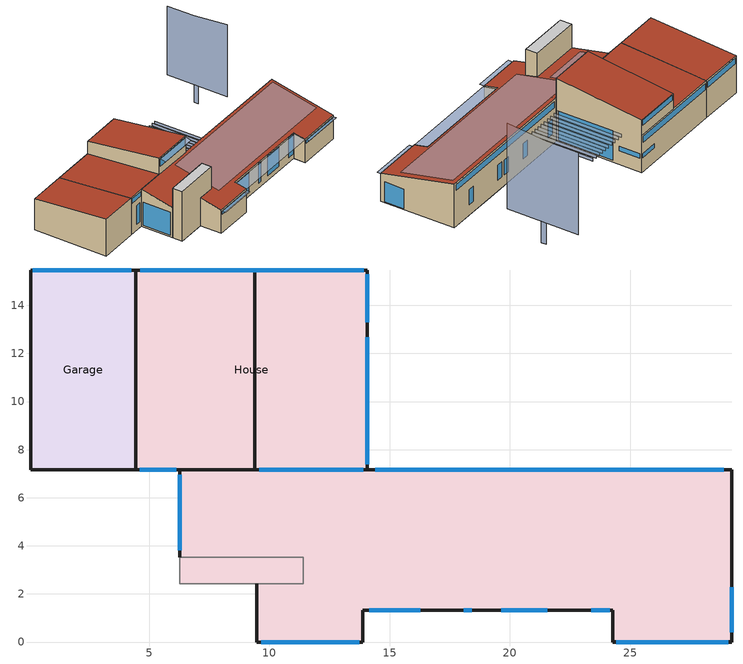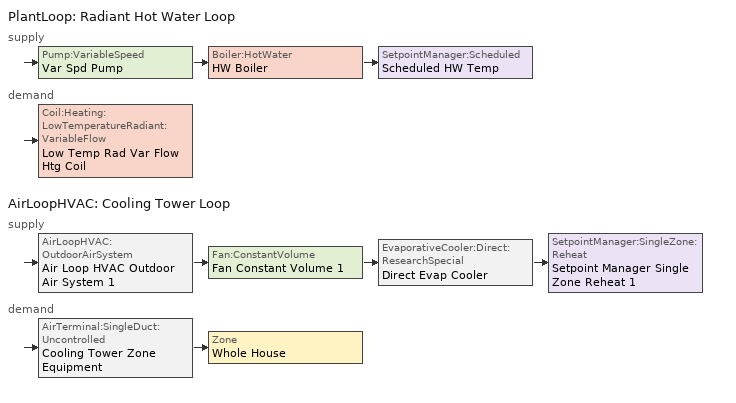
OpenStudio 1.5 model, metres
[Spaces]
House
 floor ground (Radiant Slab Construction): 14.07,15.47 14.07,7.16 4.45,7.16 4.45,15.47 z0; 29.24,7.16 29.24,0 24.28,0 24.28,7.16 z0; 13.88,7.16 13.88,0 9.47,0 9.47,2.42 11.4,2.42 11.4,3.53 6.28,3.53 6.28,7.16 z0; 24.28,7.16 24.28,1.31 13.88,1.31 13.88,7.16 z0
 floor adiabatic (Cooling Tower Construction): 11.4,3.53 11.4,2.42 6.28,2.42 6.28,3.53 z0
 wall outside: 24.28,0 29.24,0 / 9.47,0 13.88,0 z0:2.73; 29.24,7.16 14.07,7.16 6.28,7.16 / 4.45,7.16 6.28,7.16 z0:4.29; 14.07,15.47 4.45,15.47 z0:3.64; 14.07,15.47 9.4,15.47 z3.64:5.13; 24.28,1.31,3.01 24.28,1.31,0 24.28,0,0 24.28,0,2.73; 14.07,7.16,6.2 14.07,7.16,0 14.07,15.47,0 14.07,15.47,5.13; 13.88,1.31,3.01 13.88,0,2.73 13.88,0,0 13.88,1.31,0; 9.47,2.42,3.26 9.47,2.42,0 9.47,0,0 9.47,0,2.73; 29.24,7.16,4.29 29.24,0,2.73 29.24,0,0 29.24,7.16,0; 6.28,7.16,4.29 6.28,7.16,0 6.28,3.53,0 6.28,3.53,3.5; 4.45,7.16,4.29 4.45,15.47,3.64 4.45,15.47,0 4.45,7.16,0; 9.4,7.16,6.2 9.4,15.47,5.13 9.4,15.47,3.64 9.4,7.16,4.29
 wall outside (IECC 5B ExtWall): 9.4,7.16 14.07,7.16 z4.29:6.2
 wall outside (Trombe Wall Construction): 13.88,1.31 24.28,1.31 z0:3.01
 wall adiabatic (Cooling Tower Construction): 6.28,3.53 11.4,3.53 z0:3.5; 11.4,3.53 6.28,3.53 z3.5:5.79; 11.4,2.42 9.47,2.42 z0:3.26; 6.28,3.53 6.28,2.42 z0:5.79; 11.4,3.53,3.5 11.4,3.53,0 11.4,2.42,0 11.4,2.42,3.26; 11.4,2.42,5.79 11.4,2.42,3.26 11.4,3.53,3.5 11.4,3.53,5.79; 6.28,2.42,5.79 6.28,2.42,0 9.47,2.42,0 9.47,2.42,3.26 11.4,2.42,3.26 11.4,2.42,5.79
 window (IECC 5B Window High SHGC): 14.16,1.31 16.27,1.31 z0.59:2.83; 19.64,1.31 21.56,1.31 z0.59:2.9; 23.38,1.31 24.15,1.31 z0.6:2.9; 18.08,1.31 18.41,1.31 z0.59:2.88
 window: 9.66,0 13.74,0 z2.12:2.51; 24.42,0 29.09,0 z2.17:2.52; 29.24,0.4 29.24,2.27 z0.09:2.01; 28.89,7.16 14.4,7.16 z3.48:4.05; 27.01,7.16 26.41,7.16 / 21.79,7.16 21.19,7.16 / 15.29,7.16 14.69,7.16 / 22.74,7.16 22.14,7.16 / 18.95,7.16 18.35,7.16 z1.03:2.5; 14.07,7.4 14.07,12.67 z0.19:3.06; 9.59,7.16 13.9,7.16 z5.15:6.03; 5.41,7.16 5.99,7.16 z0.69:2.87; 6.28,6.96 6.28,3.81 z0.19:2.89; 4.62,7.16 6.12,7.16 z3.61:4.12; 13.88,15.47 9.53,15.47 z4.53:5.04; 13.83,15.47 4.63,15.47 z2.86:3.41; 14.07,13.3 14.07,15.28 z1.35:1.79; 13.92,15.47 12.16,15.47 z1.36:1.77
 ceiling adiabatic (Cooling Tower Construction): 11.4,2.42 11.4,3.53 6.28,3.53 6.28,2.42 z5.79
 roof outside: 14.07,7.16,6.2 14.07,15.47,5.13 9.4,15.47,5.13 9.4,7.16,6.2; 6.28,7.16,4.29 6.28,3.53,3.5 11.4,3.53,3.5 11.4,2.42,3.26 9.47,2.42,3.26 9.47,0,2.73 13.88,0,2.73 13.88,1.31,3.01 24.28,1.31,3.01 24.28,0,2.73 29.24,0,2.73 29.24,7.16,4.29; 9.4,7.16,4.29 9.4,15.47,3.64 4.45,15.47,3.64 4.45,7.16,4.29
Garage
 floor ground: 4.45,15.47 4.45,7.16 0.07,7.16 0.07,15.47 z0
 wall outside: 0.07,7.16 4.45,7.16 z0:4.29; 4.45,15.47 0.07,15.47 z0:3.64; 4.45,7.16,4.29 4.45,7.16,0 4.45,15.47,0 4.45,15.47,3.64; 0.07,7.16,4.29 0.07,15.47,3.64 0.07,15.47,0 0.07,7.16,0
 window: 4.26,15.47 0.17,15.47 z2.87:3.44
 roof outside: 4.45,7.16,4.29 4.45,15.47,3.64 0.07,15.47,3.64 0.07,7.16,4.29
shading: 14.18,7.33 14.18,13.57 / 14.64,7.33 14.64,13.57 / 15.16,7.33 15.16,13.57 / 15.62,7.33 15.62,13.57 / 16.11,7.33 16.11,13.57 / 16.59,7.33 16.59,13.57 / 17.03,7.33 17.03,13.57 / 17.45,7.33 17.45,13.57 / 17.91,7.33 17.91,13.57 / 18.4,7.33 18.4,13.57 z2.83:3.14; 27.12,14.74 27.12,14.28 z0:2.08; 14.13,7.16,4.29 14.13,3.12,3.41 14.13,3.09,0 14.13,7.16,0; 27.12,10.93,10.45 27.12,10.93,2.08 27.12,17.87,2.08 27.12,17.87,10.1 27.12,14.74,10.1; 11.63,6.78,4.31 11.63,1.7,3.2 28.83,1.7,3.2 28.83,6.78,4.31; 14,1.31,2.92 14,0,2.67 24.22,0,2.67 24.22,1.31,2.92; 13.78,-0.48 13.78,0 9.56,0 9.56,-0.48 z2.63; 29.17,-0.4 29.17,0 24.38,0 24.38,-0.4 z2.63; 9.51,7.16,6.12 9.51,6.49,5.99 13.98,6.49,5.99 13.98,7.16,6.12
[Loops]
PlantLoop 'Radiant Hot Water Loop'
 supply: Pump:VariableSpeed 'Var Spd Pump' > Boiler:HotWater 'HW Boiler' > SetpointManager:Scheduled 'Scheduled HW Temp'
 demand: Coil:Heating:LowTemperatureRadiant:VariableFlow 'Low Temp Rad Var Flow Htg Coil'
AirLoopHVAC 'Cooling Tower Loop'
 supply: AirLoopHVAC:OutdoorAirSystem 'Air Loop HVAC Outdoor Air System 1' > Fan:ConstantVolume 'Fan Constant Volume 1' > EvaporativeCooler:Direct:ResearchSpecial 'Direct Evap Cooler' > SetpointManager:SingleZone:Reheat 'Setpoint Manager Single Zone Reheat 1'
 demand: AirTerminal:SingleDuct:Uncontrolled 'Cooling Tower Zone Equipment' > Zone 'Whole House'
[Building]
Building 1: North Axis {deg}=-0; Default Construction Set=House Construction Set
[ClimateZones]
Climate Zone Institution Name 1=ASHRAE; Climate Zone Document Name 1=ANSI/ASHRAE Standard 169; Climate Zone Document Year 1=2006; Climate Zone Value 1=5B; Climate Zone Institution Name 2=CEC; Climate Zone Document Name 2=California Climate Zone Descriptions; Climate Zone Document Year 2=1995
[Site]
Site 1: Latitude {deg}=40.13; Longitude {deg}=-105.24; Time Zone {hr}=-7; Elevation {m}=1689
[Site:GroundTemperature:BuildingSurface]
19.195, 19.191, 19.215, 19.25, 19.367, 20.429, 21.511, 21.776, 20.44, 19.538, 19.333, 19.237
[SizingPeriod:DesignDay] Barometric Pressure {Pa}=83011; Sky Clearness=0; Rain Indicator=0; Snow Indicator=0; Day of Month=21; Daylight Saving Time Indicator=0; Humidity Indicating Type=Wetbulb; Dry-Bulb Temperature Range Modifier Type=DefaultMultipliers
Name | Maximum Dry-Bulb Temperature {C} | Daily Dry-Bulb Temperature Range {deltaC} | Humidity Indicating Conditions at Maximum Dry-Bulb {BasedOnField A3} | Wind Speed {m/s} | Wind Direction {deg} | Month | Day Type | Solar Model Indicator | ASHRAE Taub | ASHRAE Taud
Denver Intl Ap Ann Clg .4% Condns DB=>MWB | 34.6 | 15.2 | 15.7 | 4.2 | 80 | 7 | SummerDesignDay | ASHRAETau | 0.424 | 2.012
Denver Intl Ap Ann Clg .4% Condns WB=>MDB | 27.3 | 15.2 | 18.3 | 4.2 | 80 | 7 | SummerDesignDay | ASHRAETau | 0.424 | 2.012
Denver Intl Ap Ann Htg 99.6% Condns DB | -17.4 | 0 | -17.4 | 3.3 | 160 | 12 | WinterDesignDay | ASHRAEClearSky
[Construction]
IECC Floor with Carpet: MAT-CC05 4 HW CONCRETE, CP02 CARPET PAD
Interior Floor: F16 Acoustic tile, F05 Ceiling air space resistance, M11 100mm lightweight concrete
Interior Wall: G01a 19mm gypsum board, F04 Wall air space resistance, G01a 19mm gypsum board
Interior Ceiling: M11 100mm lightweight concrete, F05 Ceiling air space resistance, F16 Acoustic tile
Exterior Door: F08 Metal surface, I01 25mm insulation board
Interior Window: Clear 3mm
Interior Door; Interior Partition: G05 25mm wood
Trombe Wall Construction: 1IN Stucco, 8IN Concrete HW
IECC 5B ExtWall: Wood Siding, IECC Wall Insulation R-13.81 IP, 1/2IN Gypsum
Cooling Tower Construction: 1IN Stucco, 8IN Concrete HW, Wall Insulation [44], 1/2IN Gypsum
IECC 5B Window High SHGC: IECC 5B Window High SHGC
IECC 5B Window Low U-Factor: IECC 5B Window Low U-Factor
IECC 5B Roof Super: Roof Membrane, IECC Roof Insulation R-19.72 IP, IECC Roof Insulation R-19.72 IP, Metal Decking
IECC 5B ExtWall Super: Wood Siding, IECC Wall Insulation R-39, 1/2IN Gypsum
[Material]
Name | Roughness | Thickness {m} | Conductivity {W/m-K} | Density {kg/m3} | Specific Heat {J/kg-K} | Thermal Absorptance | Solar Absorptance | Visible Absorptance
MAT-CC05 4 HW CONCRETE | Rough | 0.1016 | 1.311 | 2240 | 836.8 | 0.9 | 0.85 | 0.85
1IN Stucco | Smooth | 0.0253 | 0.6918 | 1858 | 837 | 0.9 | 0.92 | 0.92
8IN Concrete HW | MediumRough | 0.2033 | 1.7296 | 3203.69 | 837 | 0.95 | 0.65 | 0.65
1/2IN Gypsum | Smooth | 0.0127 | 0.16 | 784.9 | 830 | 0.9 | 0.4 | 0.4
Roof Membrane | VeryRough | 0.0095 | 0.16 | 1121.29 | 1460 | 0.9 | 0.7 | 0.7
Metal Decking | MediumSmooth | 0.0015 | 45.006 | 7680 | 418.4 | 0.9 | 0.6 | 0.6
F16 Acoustic tile | MediumSmooth | 0.0191 | 0.06 | 368 | 590 | 0.9 | 0.3 | 0.3
M11 100mm lightweight concrete | MediumRough | 0.1016 | 0.53 | 1280 | 840 | 0.9 | 0.5 | 0.5
G01a 19mm gypsum board | MediumSmooth | 0.019 | 0.16 | 800 | 1090 | 0.9 | 0.4 | 0.4
F08 Metal surface | Smooth | 0.0008 | 45.28 | 7824 | 500 | 0.9 | 0.7 | 0.7
I01 25mm insulation board | MediumRough | 0.0254 | 0.03 | 43 | 1210 | 0.9 | 0.6 | 0.6
G05 25mm wood | MediumSmooth | 0.0254 | 0.15 | 608 | 1630 | 0.9 | 0.5 | 0.5
Wall Insulation [44] | MediumRough | 0.1104 | 0.0432 | 91 | 837 | 0.9 | 0.5 | 0.5
Wood Siding | MediumSmooth | 0.01 | 0.11 | 544.62 | 1210 | 0.9 | 0.78 | 0.78
IECC Wall Insulation R-13.81 IP | MediumRough | 0.254 | 0.049 | 265 | 836.8 | 0.9 | 0.7 | 0.7
IECC Roof Insulation R-19.72 IP | MediumRough | 0.3302 | 0.049 | 265 | 836.8 | 0.9 | 0.7 | 0.7
Slab Insulation | MediumSmooth | 0.1693 | 0.049 | 265 | 836.8 | 0.9 | 0.7 | 0.7
IECC Wall Insulation R-39 | MediumRough | 0.9906 | 0.049 | 265 | 836.8 | 0.9 | 0.7 | 0.7
[Material:NoMass]
CP02 CARPET PAD: Roughness=Smooth; Thermal Resistance {m2-K/W}=0.1; Thermal Absorptance=0.9; Solar Absorptance=0.8; Visible Absorptance=0.8
[Material:AirGap]
Name | Thermal Resistance {m2-K/W}
F05 Ceiling air space resistance | 0.18
F04 Wall air space resistance | 0.15
[WindowMaterial:Glazing]
Clear 3mm: Optical Data Type=SpectralAverage; Thickness {m}=0.003; Solar Transmittance at Normal Incidence=0.837; Front Side Solar Reflectance at Normal Incidence=0.075; Back Side Solar Reflectance at Normal Incidence=0; Visible Transmittance at Normal Incidence=0.898; Front Side Visible Reflectance at Normal Incidence=0.081; Back Side Visible Reflectance at Normal Incidence=0; Infrared Transmittance at Normal Incidence=0; Front Side Infrared Hemispherical Emissivity=0.84; Back Side Infrared Hemispherical Emissivity=0.84; Conductivity {W/m-K}=0.9; Dirt Correction Factor for Solar and Visible Transmittance=1; Solar Diffusing=No
[WindowMaterial:SimpleGlazingSystem] U-Factor {W/m2-K}=0.85174
Name | Solar Heat Gain Coefficient | Visible Transmittance
IECC 5B Window High SHGC | 0.8 | 0.8
IECC 5B Window Low U-Factor | 0.4 | 0.4
[DefaultConstructionSet]
House Construction Set: Default Exterior Surface Constructions=Default Surface Constructions 25; Default Interior Surface Constructions=Default Surface Constructions 26; Default Ground Contact Surface Constructions=Default Surface Constructions 27; Default Exterior SubSurface Constructions=Default Sub Surface Constructions 17; Default Interior SubSurface Constructions=Default Sub Surface Constructions 18; Interior Partition Construction=Interior Partition
[DefaultSurfaceConstructions]
Name | Floor Construction | Wall Construction | Roof Ceiling Construction
Default Surface Constructions 25 | IECC Floor with Carpet | IECC 5B ExtWall Super | IECC 5B Roof Super
Default Surface Constructions 26 | Interior Floor | Interior Wall | Interior Ceiling
Default Surface Constructions 27 | IECC Floor with Carpet | IECC Floor with Carpet | IECC Floor with Carpet
[DefaultSubSurfaceConstructions]
Name | Fixed Window Construction | Operable Window Construction | Door Construction | Tubular Daylight Dome Construction | Tubular Daylight Diffuser Construction
Default Sub Surface Constructions 17 | IECC 5B Window Low U-Factor | IECC 5B Window High SHGC | Exterior Door | Interior Window | Interior Window
Default Sub Surface Constructions 18 | Interior Window | Interior Window | Interior Door
[Construction:InternalSource]
Radiant Slab Construction: 1, 0.154, Slab Insulation, 8IN Concrete HW
[DesignSpecification:OutdoorAir]
90.1-2007 - MidriseApartment - Corridor Ventilation 1: Outdoor Air Method=Sum; Outdoor Air Flow per Floor Area {m3/s-m2}=0.0003048
[ThermostatSetpoint:DualSetpoint]
Thermostat Setpoint Dual Setpoint 1: Heating Setpoint Temperature Schedule=Heating Setpoint; Cooling Setpoint Temperature Schedule=Cooling Setpoint
[SpaceType]
Name | Default Schedule Set | Standards Building Type | Standards Space Type | Design Specification Outdoor Air Object
Living Area | House Schedule Set | MidriseApartment | Apartment
Garage Space | Garage Schedule Set | House | Garage | 90.1-2007 - MidriseApartment - Corridor Ventilation 1
[DefaultScheduleSet] Infiltration Schedule=MidriseApartment Infil
Name | Number of People Schedule | People Activity Level Schedule | Lighting Schedule | Electric Equipment Schedule
House Schedule Set | House Occupancy | MidriseApartment Activity | MidriseApartment Apartment Light | MidriseApartment Apartment Equip
Garage Schedule Set |  |  | MidriseApartment Corridor Light
[Lights:Definition] Design Level Calculation Method=Watts/Area; Fraction Visible=0
Name | Watts per Space Floor Area {W/m2} | Fraction Radiant
Garage Lighting | 0.538196 | 1
House Lighting Reduced | 5.38196 | 0.5
[Lights]
Name | Lights Definition | Space or SpaceType
House Lighting Instance | House Lighting Reduced | Living Area
Garage Lighting Instance | Garage Lighting | Garage Space
[People:Definition]
House People: Number of People Calculation Method=People/Area; People per Space Floor Area {person/m2}=0.0283091; Fraction Radiant=0.3
[People]
House People Instance: People Definition=House People; Space or SpaceType=Living Area
[SpaceInfiltration:DesignFlowRate] Design Flow Rate Calculation Method=AirChanges/Hour; Flow per Exterior Surface Area {m3/s-m2}=0; Constant Term Coefficient=1
Name | Space or SpaceType | Air Changes per Hour {1/hr}
House Infiltration Instance | Living Area | 0.55
Garage Infiltration Instance | Garage Space | 0.35
[ElectricEquipment:Definition]
House Plugs Reduced: Design Level Calculation Method=Watts/Area; Watts per Space Floor Area {W/m2}=1.9375; Fraction Latent=0; Fraction Radiant=1
[ElectricEquipment]
House Plugs Instance: Electric Equipment Definition=House Plugs Reduced; Space or SpaceType=Living Area
[BuildingStory]
Building Story 1
[ThermalZone] Use Ideal Air Loads=No
Name | Multiplier | Primary Daylighting Control | Thermostat
Whole House | 1 | Daylighting Control 1 | Thermostat Setpoint Dual Setpoint 1
Garage
[Sizing:Zone] Zone Cooling Design Supply Air Temperature {C}=14; Zone Heating Design Supply Air Temperature {C}=40; Zone Cooling Design Supply Air Humidity Ratio {kg-H2O/kg-air}=0.0085; Zone Heating Design Supply Air Humidity Ratio {kg-H2O/kg-air}=0.008; Cooling Design Air Flow Method=DesignDay; Heating Design Air Flow Method=DesignDay
Whole House; Garage
[Zone equipment]
Whole House: Low Temp Radiant Var Flow, Cooling Tower Zone Equipment
[Space] Building Story=Building Story 1
Name | Space Type | Thermal Zone
House | Living Area | Whole House
Garage | Garage Space | Garage
[Daylighting:Control]
Daylighting Control 1: Space=House; Position X-Coordinate {m}=7.26554; Position Y-Coordinate {m}=11.012; Position Z-Coordinate {m}=0.762; Psi Rotation Around X-Axis {deg}=0; Theta Rotation Around Y-Axis {deg}=-0; Phi Rotation Around Z-Axis {deg}=0; Illuminance Setpoint {lux}=753.474; Lighting Control Type=Continuous/Off
[PlantLoop]
Radiant Hot Water Loop: Fluid Type=Water; Maximum Loop Temperature {C}=90; Minimum Loop Temperature {C}=0; Plant Loop Volume {m3}=Autocalculate
[Sizing:Plant]
Radiant Hot Water Loop: Loop Type=Heating; Design Loop Exit Temperature {C}=82; Loop Design Temperature Difference {deltaC}=11
[Boiler:HotWater]
HW Boiler: Fuel Type=Electricity; Nominal Thermal Efficiency=1; Efficiency Curve Temperature Evaluation Variable=LeavingBoiler; Normalized Boiler Efficiency Curve=Boiler Efficiency; Design Water Outlet Temperature {C}=60; Minimum Part Load Ratio=0; Water Outlet Upper Temperature Limit {C}=100; Boiler Flow Mode=ConstantFlow; Parasitic Electric Load {W}=50; Sizing Factor=1
[Pump:VariableSpeed]
Var Spd Pump: Motor Efficiency=0.9
[SetpointManager:Scheduled]
Scheduled HW Temp: Control Variable=Temperature; Schedule=Hot Water Temperature
[ZoneHVAC:LowTemperatureRadiant:VariableFlow]
Low Temp Radiant Var Flow: Availability Schedule=Heating Availability Schedule; Low Temp Radiant Variable Flow Heating Coil=Low Temp Rad Var Flow Htg Coil; Low Temp Radiant Variable Flow Cooling Coil=Low Temp Rad Var Flow Clg Coil; Radiant Surface Type=Floors; Hydronic Tubing Inside Diameter {m}=0.013; Temperature Control Type=OperativeTemperature
[Coil:Cooling:LowTemperatureRadiant:VariableFlow]
Low Temp Rad Var Flow Clg Coil: Maximum Cold Water Flow {m3/s}=0; Cooling Control Temperature Schedule=Var Vol Rad Clg Air Temp Sch
[Coil:Heating:LowTemperatureRadiant:VariableFlow]
Low Temp Rad Var Flow Htg Coil: Heating Control Temperature Schedule=Var Vol Rad Htg Surface Temperature
[AirLoopHVAC]
Cooling Tower Loop: Design Supply Air Flow Rate {m3/s}=AutoSize
[AvailabilityManager:Scheduled]
Availability Manager Scheduled 1: Schedule=Cooling Availability Schedule
[AvailabilityManager:NightCycle]
Availability Manager Night Cycle 1: Control Type=StayOff
[Sizing:System]
Cooling Tower Loop: Type of Load to Size On=Sensible; Design Outdoor Air Flow Rate {m3/s}=Autosize; Minimum System Air Flow Ratio=1; Preheat Design Temperature {C}=7; Preheat Design Humidity Ratio {kg-H2O/kg-Air}=0.008; Precool Design Temperature {C}=12.8; Precool Design Humidity Ratio {kg-H2O/kg-Air}=0.008; Central Cooling Design Supply Air Temperature {C}=12.8; Central Heating Design Supply Air Temperature {C}=40; Sizing Option=NonCoincident; 100% Outdoor Air in Cooling=Yes; 100% Outdoor Air in Heating=Yes; Central Cooling Design Supply Air Humidity Ratio {kg-H2O/kg-Air}=0.0085; Central Heating Design Supply Air Humidity Ratio {kg-H2O/kg-Air}=0.008; Cooling Design Air Flow Method=DesignDay; Cooling Design Air Flow Rate {m3/s}=0; Heating Design Air Flow Method=DesignDay; Heating Design Air Flow Rate {m3/s}=0; System Outdoor Air Method=ZoneSum
[Fan:ConstantVolume]
Fan Constant Volume 1: Availability Schedule=Always On Discrete; Fan Efficiency=1; Pressure Rise {Pa}=1; Maximum Flow Rate {m3/s}=AutoSize; Motor Efficiency=1
[SetpointManager:SingleZone:Reheat]
Setpoint Manager Single Zone Reheat 1: Minimum Supply Air Temperature {C}=-99; Maximum Supply Air Temperature {C}=99; Control Zone=Whole House
[Controller:OutdoorAir]
Controller Outdoor Air 1: Minimum Outdoor Air Flow Rate {m3/s}=Autosize; Maximum Outdoor Air Flow Rate {m3/s}=Autosize; Economizer Control Type=NoEconomizer; Economizer Control Action Type=ModulateFlow; Economizer Maximum Limit Dry-Bulb Temperature {C}=28; Economizer Maximum Limit Enthalpy {J/kg}=64000; Economizer Minimum Limit Dry-Bulb Temperature {C}=-100; Lockout Type=NoLockout; Minimum Limit Type=FixedMinimum; Minimum Outdoor Air Schedule=Always On Discrete; Controller Mechanical Ventilation=Controller Mechanical Ventilation 1; High Humidity Control=No; Heat Recovery Bypass Control Type=BypassWhenWithinEconomizerLimits
[Controller:MechanicalVentilation]
Controller Mechanical Ventilation 1: Availability Schedule=Always On Discrete; System Outdoor Air Method=ZoneSum
[AirLoopHVAC:OutdoorAirSystem]
Air Loop HVAC Outdoor Air System 1: Controller=Controller Outdoor Air 1
[AirTerminal:SingleDuct:Uncontrolled]
Cooling Tower Zone Equipment: Availability Schedule=Always On Discrete; Maximum Air Flow Rate {m3/s}=AutoSize
[EvaporativeCooler:Direct:ResearchSpecial]
Direct Evap Cooler: Availability Schedule=Always On Discrete 1; Cooler Effectiveness=0.85; Recirculating Water Pump Power Consumption {W}=50; Drift Loss Fraction=0; Blowdown Concentration Ratio=0
[InternalMass]
House Internal Mass: Internal Mass Definition=Internal Mass Definition; Space or SpaceType=Living Area; Multiplier=100
[InternalMass:Definition]
Internal Mass Definition: Construction=Trombe Wall Construction; Design Level Calculation Method=SurfaceArea; Surface Area {m2}=4.645152; Surface Area per Space Floor Area=0; Surface Area per Person {m2/person}=0
[Schedule:Ruleset]
Name | Default Day Schedule | Summer Design Day Schedule | Winter Design Day Schedule
MidriseApartment Apartment Light | MidriseApartment Apartment Light Default Schedule | MidriseApartment Apartment Light Summer Design Day | MidriseApartment Apartment Light Winter Design Day
House Occupancy | MidriseApartment Apartment Occ Default Schedule | MidriseApartment Apartment Occ Summer Design Day | MidriseApartment Apartment Occ Winter Design Day
MidriseApartment Activity | MidriseApartment Activity Default Schedule | MidriseApartment Activity Summer Design Day | MidriseApartment Activity Winter Design Day
MidriseApartment Infil | MidriseApartment Infil Default Schedule | MidriseApartment Infil Summer Design Day | MidriseApartment Infil Winter Design Day
MidriseApartment Apartment Equip | MidriseApartment Apartment Equip Default Schedule | MidriseApartment Apartment Equip Summer Design Day | MidriseApartment Apartment Equip Winter Design Day
MidriseApartment Corridor Light | MidriseApartment Corridor Light Default Schedule | MidriseApartment Corridor Light Summer Design Day | MidriseApartment Corridor Light Winter Design Day
Heating Setpoint | MidriseApartment Office HtgSetp Default Schedule | MidriseApartment Office HtgSetp Summer Design Day | MidriseApartment Office HtgSetp Winter Design Day
Cooling Setpoint | MidriseApartment Office ClgSetp Default Schedule | MidriseApartment Office ClgSetp Summer Design Day | MidriseApartment Office ClgSetp Winter Design Day
Hot Water Temperature | Hot Water Temperature Default | Hot Water Temperature Summer Design Day | Hot Water Temperature Winter Design Day
Var Vol Rad Clg Air Temp Sch | Var Vol Rad Clg Air Temp Sch All Days
Var Vol Rad Htg Surface Temperature | Var Vol Rad Htg Air Temp Sch All Days
Cooling Availability Schedule | Schedule Day 9 | Schedule Day 15 | Schedule Day 16
Heating Availability Schedule | Schedule Day 13 | Schedule Day 17 | Schedule Day 18
[Schedule:Day]
MidriseApartment Apartment Light Default Schedule; MidriseApartment Apartment Light Summer Design Day; MidriseApartment Apartment Light Winter Design Day: 4, 0, 0.067, 5, 0, 0.187, 6, 0, 0.394, 7, 0, 0.44, 8, 0, 0.393, 9, 0, 0.172, 15, 0, 0.119, 16, 0, 0.206, 17, 0, 0.439, 18, 0, 0.616, 19, 0, 0.829, 20, 0, 0.986, 21, 0, 1, 22, 0, 0.692, 23, 0, 0.384, 24, 0, 0.16
MidriseApartment Apartment Occ Default Schedule; MidriseApartment Apartment Occ Summer Design Day; MidriseApartment Apartment Occ Winter Design Day: 7, 0, 1, 8, 0, 0.85, 9, 0, 0.39, 16, 0, 0.25, 17, 0, 0.3, 18, 0, 0.52, 21, 0, 0.87, 24, 0, 1
MidriseApartment Activity Default Schedule; MidriseApartment Activity Summer Design Day; MidriseApartment Activity Winter Design Day: 24, 0, 120
MidriseApartment Infil Default Schedule; MidriseApartment Infil Summer Design Day; MidriseApartment Infil Winter Design Day; MidriseApartment Corridor Light Default Schedule; MidriseApartment Corridor Light Summer Design Day; MidriseApartment Corridor Light Winter Design Day; Schedule Day 12; Schedule Day 15; Schedule Day 18; Schedule Day 19; Schedule Day 14: 24, 0, 1
MidriseApartment Apartment Equip Default Schedule; MidriseApartment Apartment Equip Summer Design Day; MidriseApartment Apartment Equip Winter Design Day: 1, 0, 0.45, 2, 0, 0.41, 3, 0, 0.39, 5, 0, 0.38, 6, 0, 0.43, 7, 0, 0.54, 8, 0, 0.65, 9, 0, 0.66, 10, 0, 0.67, 11, 0, 0.69, 12, 0, 0.7, 13, 0, 0.69, 14, 0, 0.66, 15, 0, 0.65, 16, 0, 0.68, 17, 0, 0.8, 19, 0, 1, 20, 0, 0.93, 21, 0, 0.89, 22, 0, 0.85, 23, 0, 0.71, 24, 0, 0.58
MidriseApartment Office HtgSetp Default Schedule: 6, 0, 15.645, 7, 0, 18.3, 21, 0, 20, 22, 0, 18.3, 24, 0, 15.6
MidriseApartment Office HtgSetp Summer Design Day: 24, 0, 15.6
MidriseApartment Office HtgSetp Winter Design Day: 24, 0, 21.1
MidriseApartment Office ClgSetp Default Schedule: 24, 0, 25
MidriseApartment Office ClgSetp Summer Design Day: 24, 0, 20
MidriseApartment Office ClgSetp Winter Design Day: 24, 0, 29.4
Hot Water Temperature Default; Hot Water Temperature Summer Design Day; Hot Water Temperature Winter Design Day: 24, 0, 60
Var Vol Rad Clg Air Temp Sch All Days: 24, 0, 35
Var Vol Rad Htg Air Temp Sch All Days: 24, 0, 18
Schedule Day 9; Schedule Day 13; Schedule Day 16; Schedule Day 17: 24, 0, 0
[Schedule:Rule] Apply Sunday=Yes; Apply Monday=Yes; Apply Tuesday=Yes; Apply Wednesday=Yes; Apply Thursday=Yes; Apply Friday=Yes; Apply Saturday=Yes; Date Specification Type=DateRange
Name | Schedule Ruleset | Rule Order | Day Schedule | Start Month | Start Day | End Month | End Day
Schedule Rule 1 | Cooling Availability Schedule | 0 | Schedule Day 12 | 4 | 15 | 10 | 31
Schedule Rule 3 | Heating Availability Schedule | 1 | Schedule Day 19 | 1 | 1 | 4 | 15
Schedule Rule 2 | Heating Availability Schedule | 0 | Schedule Day 14 | 9 | 15 | 12 | 31
[Schedule:Constant] Value=1
Always On Discrete 1; Always On Discrete
[Curve:Biquadratic]
Boiler Efficiency: Coefficient1 Constant=1; Coefficient2 x=0; Coefficient3 x**2=0; Coefficient4 y=0; Coefficient5 y**2=0; Coefficient6 x*y=0; Minimum Value of x {BasedOnField A2}=0; Maximum Value of x {BasedOnField A2}=1; Minimum Value of y {BasedOnField A3}=0; Maximum Value of y {BasedOnField A3}=1
